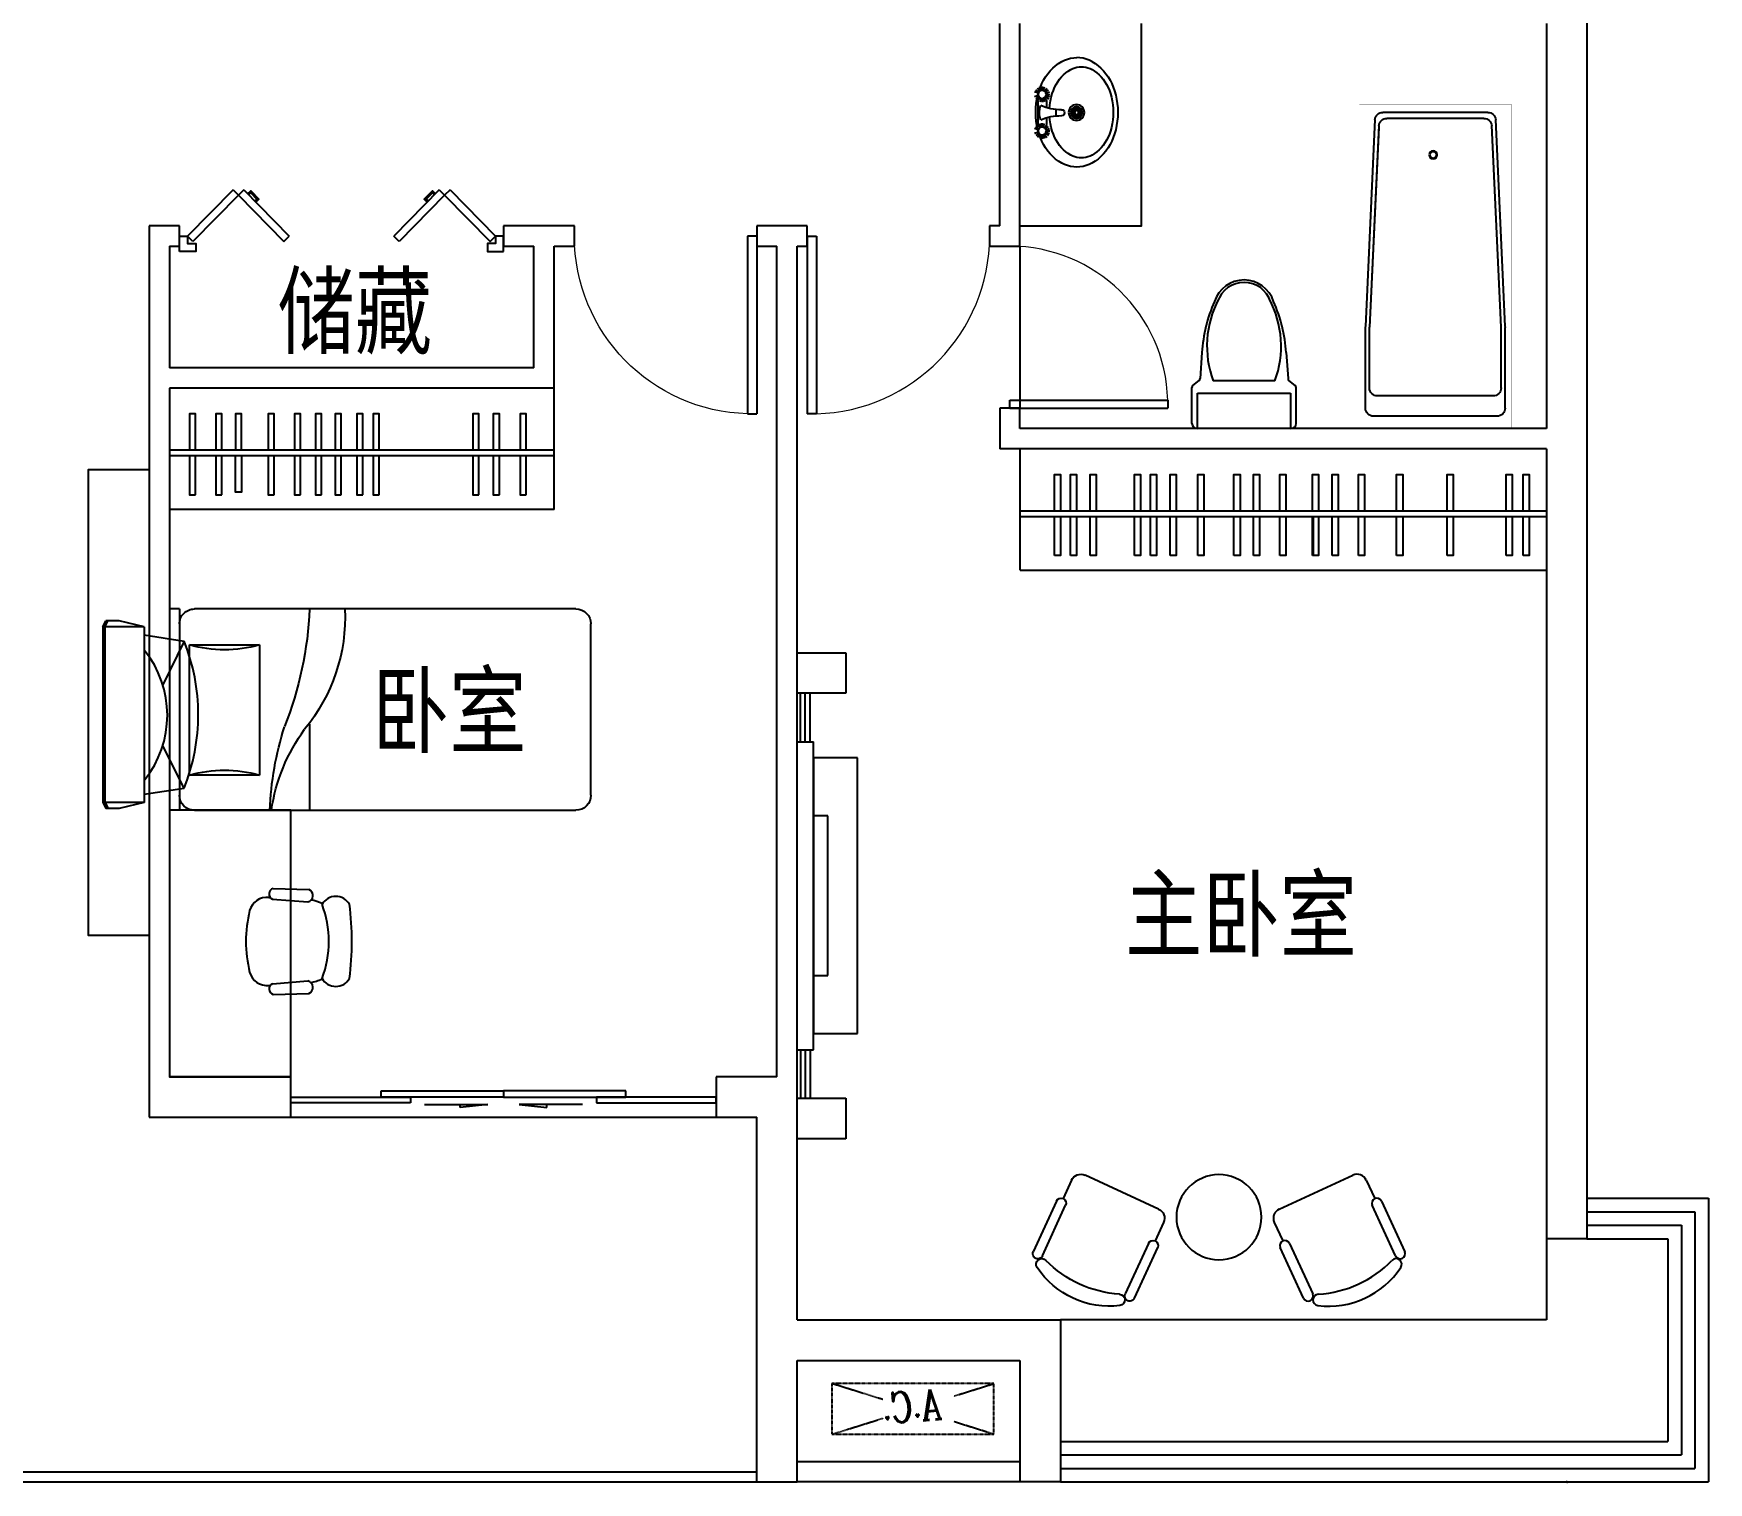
# Model space of a CAD drawing. Extents: x 4787548 to 4824448, y -1283794 to -1265894.
# Drawn here: x 4816177 to 4824448, y -1280496 to -1273344 of the extents above; entities that cross this region are included whole.
import ezdxf
from ezdxf.enums import TextEntityAlignment as Align

# ---------------------------------------------------------------- set-up
doc = ezdxf.new("R2010")
doc.units = 0
doc.header["$MEASUREMENT"] = 0
doc.linetypes.add('DASH', pattern=[0.35, 0.25, -0.1])
doc.layers.get('0').update_dxf_attribs({"linetype": 'CONTINUOUS'})
for name, color, linetype in [('4-BACLONY', 6, 'CONTINUOUS'), ('FURN', 8, 'CONTINUOUS'), ('HANDRAIL', 3, 'CONTINUOUS'), ('j', 8, 'CONTINUOUS'), ('J-厨房', 8, 'CONTINUOUS'), ('KT', 5, 'DASH'), ('PUB_TEXT', 7, 'CONTINUOUS'), ('WALL', 2, 'CONTINUOUS'), ('WINDOW', 4, 'CONTINUOUS'), ('家具', 8, 'CONTINUOUS')]:
    doc.layers.add(name, color=color, linetype=linetype)
doc.styles.add('ATT', font='TXT')
doc.styles.add('COMPLEX', font='COMPLEX')
doc.styles.add('黑体', font='simhei.ttf')

# ---------------------------------------------------------------- blocks, each defined once
blk = doc.blocks.new('A$C0EA120DE')
at = {"layer": 'KT', "linetype": 'DASH', "ltscale": 0.5}
for p, q in [((-908.3, 62.5), (-656.1, -16.3)), ((-108.3, 62.5), (-306, 0.7)), ((-656.1, -108.7), (-908.3, -187.5)), ((-306, -125.7), (-108.3, -187.5))]:
    blk.add_line(p, q, dxfattribs=at)
blk.add_lwpolyline([(-908.3, -187.5), (-908.3, 62.5), (-108.3, 62.5), (-108.3, -187.5)], close=True, dxfattribs=at)
at = {"layer": 'KT', "linetype": 'DASH', "ltscale": 0.5, "style": 'COMPLEX', "text_generation_flag": 6, "width": 0.8}
blk.add_text('A.C.', height=150, rotation=355, dxfattribs=at).set_placement((-658.4, -62.9), align=Align.MIDDLE_RIGHT)
blk = doc.blocks.new('A$C3A193A47')
at = {"layer": '家具', "rotation": 180}
blk.add_blockref('A$C0EA120DE', (-538.5, 116.6), dxfattribs=at)
blk = doc.blocks.new('A$C0E8A3607')
for p, q in [((70.5, 204.5), (100.6, 401.6)), ((100.6, 401.6), (315.9, 295.9)), ((826.1, 401.6), (618, 295.7)), ((856.3, 204.5), (826.1, 401.6)), ((30.1, 204.5), (0, 81.2)), ((30.1, 204.5), (896.7, 204.5)), ((30.1, 204.5), (30.1, 0)), ((896.7, 204.5), (896.7, 0)), ((896.7, 204.5), (896.7, 0)), ((896.7, 204.5), (926.7, 81.2)), ((0, 81.2), (0, 15.6)), ((30.1, 0), (0, 15.6)), ((32.1, 9.8), (2.1, 25.4)), ((30.1, 10), (896.7, 10)), ((894.6, 9.8), (924.7, 25.4)), ((896.7, 0), (926.7, 15.6)), ((926.7, 81.2), (926.7, 15.6)), ((30.1, 0), (896.7, 0))]:
    blk.add_line(p, q)
for centre, radius, start, end in [((463.4, -507.8), 979, 68.25278, 111.74722), ((466.6, -192.7), 511.3, 50.9799, 129.0201)]:
    blk.add_arc(centre, radius, start, end)
blk = doc.blocks.new('A$C729543F5')
at = {"layer": 'FURN'}
for p, q in [((0, 2599.2), (0, 2799.2)), ((0, 2799.2), (240, 2799.2)), ((240, 2799.2), (240, 2599.2)), ((240, 2599.2), (0, 2599.2)), ((16, 2359.6), (16, 2599.2)), ((40, 2359.6), (40, 2599.2)), ((64, 2359.6), (64, 2599.2)), ((0, 839.6), (0, 2359.6)), ((0, 2359.6), (80, 2359.6)), ((80, 839.6), (80, 2359.6)), ((80, 2279.6), (80, 919.6)), ((297.4, 2279.6), (80, 2279.6)), ((297.4, 919.6), (297.4, 2279.6)), ((80, 1994.6), (80, 1205.1)), ((151.7, 1994.6), (80, 1994.6)), ((151.7, 1205.1), (151.7, 1994.6)), ((80, 1205.1), (151.7, 1205.1)), ((80, 919.6), (297.4, 919.6)), ((0, 839.6), (80, 839.6)), ((16, 839.6), (16, 600)), ((40, 839.6), (40, 600)), ((64, 839.6), (64, 600)), ((0, 400), (0, 600)), ((0, 600), (240, 600)), ((240, 600), (240, 400)), ((240, 400), (0, 400))]:
    blk.add_line(p, q, dxfattribs=at)
blk = doc.blocks.new('M_C32CXI')
for p, q in [((-188.1, 275), (86.9, 275)), ((211.9, 250), (111.9, 250)), ((86.9, 225), (-188.1, 225)), ((261.9, 200), (261.9, -200)), ((-188.1, -225), (86.9, -225)), ((86.9, -275), (-188.1, -275)), ((211.9, -250), (111.9, -250))]:
    blk.add_line(p, q)
for centre, radius, start, end in [((-188.1, 250), 25, 90, 270), ((86.9, 250), 25, 270, 90), ((211.9, 200), 50, 0, 90), ((111, 0), 425.9, 148.10921, 211.89079), ((-226.8, 210.2), 28.1, 338.76069, 148.10921), ((314, 0), 552.1, 158.76069, 201.23931), ((-226.8, -210.2), 28.1, 211.89079, 21.23931), ((-188.1, -250), 25, 90, 270), ((86.9, -250), 25, 270, 90), ((211.9, -200), 50, 270, 0)]:
    blk.add_arc(centre, radius, start, end)
at = {"width": 0.8, "flags": 9}
for tag in ['XSIZE', 'YSIZE']:
    blk.add_attdef(tag, (0, 0), '', height=0.5, dxfattribs=at)
blk = doc.blocks.new('M_C11')
at = {"linetype": 'Continuous'}
blk.add_circle((0, 0), 210, dxfattribs=at)
at = {"width": 0.8, "flags": 9}
for tag in ['XSIZE', 'YSIZE']:
    blk.add_attdef(tag, (0, 0), '', height=0.5, dxfattribs=at)
blk = doc.blocks.new('A$C79BF5E66')
for p, q in [((75.7, 2124.2), (938.5, 2124.2)), ((0, 126.2), (0, 2048.5)), ((1014.2, 2048.5), (1014.2, 126.2)), ((433.8, 706.6), (0, 706.6)), ((833, 454.3), (176.9, 454.3)), ((176.9, 454.3), (176.9, 100.9)), ((833, 100.9), (833, 454.3)), ((176.9, 100.9), (833, 100.9)), ((1014.2, 50.5), (0, 50.5)), ((0, 50.5), (0, 0)), ((1014.2, 50.5), (1014.2, 0)), ((1014.2, 0), (0, 0))]:
    blk.add_line(p, q)
for centre, radius, start, end in [((75.7, 2048.5), 75.7, 90, 180), ((938.5, 2048.5), 75.7, 0, 90), ((976.4, -6.3), 891.8, 87.56726, 129.54608), ((-137.3, 1431.6), 927.8, 278.51206, 306.04031), ((1099, -1148.5), 1857.1, 92.61601, 111.40694), ((-63.1, 2088.3), 1583.7, 272.283, 287.80337), ((-428.8, 277.6), 630.9, 343.7398, 16.2602), ((1438.7, 277.6), 630.9, 163.73979, 196.2602), ((75.7, 126.2), 75.7, 180, 270), ((938.5, 126.2), 75.7, 270, 0)]:
    blk.add_arc(centre, radius, start, end)
blk = doc.blocks.new('12PSTG02')
at = {"color": 0, "linetype": 'ByBlock'}
for p, q in [((-5.882738, 11.493405), (-13.636493, 11.294805)), ((-5.73403, 9.170818), (-13.415554, 8.575543)), ((-4.996459, 9.562867), (-5.284204, 9.540568)), ((-5.73403, -9.170818), (-13.415554, -8.575543)), ((-4.996459, -9.562867), (-5.284204, -9.540568)), ((-4.996459, -9.562867), (-5.28099, -9.544821)), ((-5.882738, -11.493405), (-13.636493, -11.294805))]:
    blk.add_line(p, q, dxfattribs=at)
for centre, radius, start, end in [((-13.097037, 9.970029), 1.4304, 112.156422, 257.133709), ((-6.286552, 10.301496), 1.258456, 296.04311, 71.283835), ((39.486083, 0), 62.486083, 172.590731, 187.409269), ((-19.5, 6.311132), 3.452743, 30.392687, 149.607313), ((4.70097, 0), 22.70097, 159.208954, 200.791046), ((-12.998837, 0.943692), 7.999035, 97.334712, 116.212212), ((-4.647836, 5.578088), 4, 16.10866, 95), ((-28.187947, 0), 28.187947, 346.275006, 13.724994), ((-4.647836, -5.578088), 4, 265, 343.89134), ((-19.5, -6.311132), 3.452743, 210.392687, 329.607313), ((-12.998837, -1.056308), 7.999035, 243.61801, 261.904764), ((-13.097037, -9.970029), 1.4304, 102.866291, 247.843578), ((-6.286552, -10.301496), 1.258456, 288.716165, 63.95689)]:
    blk.add_arc(centre, radius, start, end, dxfattribs=at)
at = {"color": 0, "linetype": 'ByBlock', "style": 'ATT'}
for tag, p, flags in [('ITEM', (-22, -21), 3), ('ROOM_NUMBER', (-22, -29), 1)]:
    blk.add_attdef(tag, p, '', height=6, dxfattribs=dict(at, flags=flags))
blk = doc.blocks.new('-CHAI6')
at = {"xscale": 22.75, "yscale": 22.75, "zscale": 22.75}
blk.add_blockref('12PSTG02', (519.3, 28), dxfattribs=at)
blk = doc.blocks.new('toilet3')
at = {"layer": 'j'}
for p, q in [((-194.4, 333.7), (-207.6, 320.9)), ((-180.1, 345.4), (-194.4, 333.7)), ((-164.5, 356.3), (-180.1, 345.4)), ((-148.1, 366.1), (-164.5, 356.3)), ((-153.1, 331.9), (-164.4, 322.6)), ((-140, 341), (-153.1, 331.9)), ((-131.2, 374.8), (-148.1, 366.1)), ((-126.3, 349.2), (-140, 341)), ((-113.6, 382.2), (-131.2, 374.8)), ((-112.1, 356.5), (-126.3, 349.2)), ((-95.7, 388.5), (-113.6, 382.2)), ((-97.4, 362.8), (-112.1, 356.5)), ((-82.3, 368), (-97.4, 362.8)), ((-74.8, 394.3), (-95.7, 388.5)), ((-64.1, 373.1), (-82.3, 368)), ((-53.7, 398.8), (-74.8, 394.3)), ((-45.6, 377.1), (-64.1, 373.1)), ((-32.3, 402.1), (-53.7, 398.8)), ((-26.9, 379.9), (-45.6, 377.1)), ((-10.8, 404), (-32.3, 402.1)), ((-8.1, 381.6), (-26.9, 379.9)), ((10.8, 404.7), (-10.8, 404)), ((10.8, 382.2), (-8.1, 381.6)), ((32.4, 404), (10.8, 404.7)), ((29.7, 381.6), (10.8, 382.2)), ((48.5, 379.9), (29.7, 381.6)), ((53.9, 402.1), (32.4, 404)), ((67.2, 377.1), (48.5, 379.9)), ((75.3, 398.8), (53.9, 402.1)), ((85.7, 373.1), (67.2, 377.1)), ((96.4, 394.3), (75.3, 398.8)), ((103.9, 368), (85.7, 373.1)), ((117.3, 388.5), (96.4, 394.3)), ((119, 362.8), (103.9, 368)), ((135.3, 382.2), (117.3, 388.5)), ((133.7, 356.5), (119, 362.8)), ((147.9, 349.2), (133.7, 356.5)), ((152.8, 374.8), (135.3, 382.2)), ((161.6, 341), (147.9, 349.2)), ((169.8, 366.1), (152.8, 374.8)), ((174.7, 331.9), (161.6, 341)), ((186.1, 356.3), (169.8, 366.1)), ((186, 322.6), (174.7, 331.9)), ((201.7, 345.4), (186.1, 356.3)), ((216, 333.7), (201.7, 345.4)), ((229.2, 320.9), (216, 333.7)), ((-246.8, 262.5), (-252.2, 248)), ((-240, 276.5), (-246.8, 262.5)), ((-230.5, 292.2), (-240, 276.5)), ((-219.6, 307), (-230.5, 292.2)), ((-207.6, 320.9), (-219.6, 307)), ((-209.3, 257.1), (-212, 246.5)), ((-205.5, 267.4), (-209.3, 257.1)), ((-200.7, 277.2), (-205.5, 267.4)), ((-193.1, 289.7), (-200.7, 277.2)), ((-184.5, 301.5), (-193.1, 289.7)), ((-174.9, 312.5), (-184.5, 301.5)), ((-164.4, 322.6), (-174.9, 312.5)), ((196.5, 312.5), (186, 322.6)), ((206.1, 301.5), (196.5, 312.5)), ((214.7, 289.7), (206.1, 301.5)), ((222.3, 277.2), (214.7, 289.7)), ((227.1, 267.4), (222.3, 277.2)), ((230.9, 257.1), (227.1, 267.4)), ((241.2, 307), (229.2, 320.9)), ((233.6, 246.5), (230.9, 257.1)), ((252.1, 292.2), (241.2, 307)), ((261.6, 276.5), (252.1, 292.2)), ((261.6, 276.5), (268.4, 262.5)), ((268.4, 262.5), (273.8, 248)), ((-258.4, 217.7), (-259.2, 202.2)), ((-259.2, 202.2), (-258.4, 186.7)), ((-256.1, 233), (-258.4, 217.7)), ((-258.4, 186.7), (-256.1, 171.4)), ((-252.2, 248), (-256.1, 233)), ((-256.1, 171.4), (-252.2, 156.4)), ((-213.6, 235.6), (-214.2, 224.7)), ((-214.2, 224.7), (-213.6, 213.7)), ((-212, 246.5), (-213.6, 235.6)), ((-213.6, 213.7), (-212, 202.9)), ((-212, 202.9), (-209.3, 192.3)), ((-209.3, 192.3), (-205.5, 182)), ((-205.5, 182), (-200.7, 172.1)), ((-200.7, 172.1), (-193.1, 159.7)), ((0.2, 200.8), (-19.2, 200.8)), ((0.7, 203.8), (-17.8, 209.8)), ((0.7, 197.8), (-17.8, 191.8)), ((2.1, 206.5), (-13.7, 218)), ((2.1, 195.1), (-13.7, 183.7)), ((4.2, 208.7), (-7.2, 224.4)), ((4.2, 192.9), (-7.2, 177.2)), ((6.9, 210.1), (0.9, 228.6)), ((6.9, 191.6), (0.9, 173.1)), ((9.9, 210.5), (9.9, 230)), ((9.9, 191.1), (9.9, 171.6)), ((13, 210.1), (19, 228.6)), ((13, 191.6), (19, 173.1)), ((15.7, 208.7), (27.1, 224.4)), ((15.7, 192.9), (27.1, 177.2)), ((17.8, 206.5), (33.6, 218)), ((17.8, 195.1), (33.6, 183.7)), ((19.2, 203.8), (37.7, 209.8)), ((19.2, 197.8), (37.7, 191.8)), ((19.7, 200.8), (39.1, 200.8)), ((214.7, 159.7), (222.3, 172.1)), ((222.3, 172.1), (227.1, 182)), ((227.1, 182), (230.9, 192.3)), ((230.9, 192.3), (233.6, 202.9)), ((235.2, 235.6), (233.6, 246.5)), ((233.6, 202.9), (235.2, 213.7)), ((235.8, 224.7), (235.2, 235.6)), ((235.2, 213.7), (235.8, 224.7)), ((273.8, 248), (277.7, 233)), ((273.8, 156.4), (277.7, 171.4)), ((277.7, 233), (280, 217.7)), ((277.7, 171.4), (280, 186.7)), ((280, 217.7), (280.8, 202.2)), ((280, 186.7), (280.8, 202.2)), ((-252.2, 156.4), (-246.8, 141.8)), ((-246.8, 141.8), (-240, 127.9)), ((-240, 127.9), (-230.5, 112.2)), ((-230.5, 112.2), (-219.6, 97.3)), ((-219.6, 97.3), (-207.6, 83.4)), ((-207.6, 83.4), (-194.4, 70.6)), ((-193.1, 159.7), (-184.5, 147.9)), ((-184.5, 147.9), (-174.9, 136.9)), ((-174.9, 136.9), (-164.4, 126.7)), ((-164.4, 126.7), (-153.1, 117.5)), ((-153.1, 117.5), (-140, 108.3)), ((-140, 108.3), (-126.3, 100.1)), ((-126.3, 100.1), (-112.1, 92.8)), ((-112.1, 92.8), (-97.4, 86.6)), ((-97.4, 86.6), (-82.3, 81.3)), ((24.6, 99.4), (-6.6, 99.4)), ((103.9, 81.3), (119, 86.6)), ((119, 86.6), (133.7, 92.8)), ((133.7, 92.8), (147.9, 100.1)), ((147.9, 100.1), (161.6, 108.3)), ((161.6, 108.3), (174.7, 117.5)), ((174.7, 117.5), (186, 126.7)), ((186, 126.7), (196.5, 136.9)), ((196.5, 136.9), (206.1, 147.9)), ((206.1, 147.9), (214.7, 159.7)), ((216, 70.6), (229.2, 83.4)), ((229.2, 83.4), (241.2, 97.3)), ((241.2, 97.3), (252.1, 112.2)), ((252.1, 112.2), (261.6, 127.9)), ((261.6, 127.9), (268.4, 141.8)), ((268.4, 141.8), (273.8, 156.4)), ((-194.4, 70.6), (-180.1, 59)), ((-180.1, 59), (-164.5, 48.1)), ((-164.5, 48.1), (-148.1, 38.3)), ((-148.1, 38.3), (-131.2, 29.6)), ((-131.2, 29.6), (-113.6, 22.1)), ((-100.7, 30.8), (-120.1, 30.8)), ((-99.7, 36.8), (-118.2, 42.9)), ((-99.7, 24.8), (-118.2, 18.8)), ((-113.6, 22.1), (-95.7, 15.8)), ((-97, 42.3), (-112.7, 53.7)), ((-97, 19.4), (-112.7, 7.9)), ((-92.7, 46.6), (-104.1, 62.3)), ((-92.7, 15.1), (-104.1, -0.7)), ((-95.7, 15.8), (-74.8, 10)), ((-87.2, 49.3), (-93.2, 67.8)), ((-87.2, 12.3), (-93.2, -6.2)), ((-82.3, 81.3), (-64.1, 76.2)), ((-81.2, 50.3), (-81.2, 69.7)), ((-75.2, 49.3), (-69.2, 67.8)), ((-75.2, 12.3), (-69.2, -6.2)), ((-74.8, 10), (-53.7, 5.5)), ((-69.8, 46.6), (-58.3, 62.3)), ((-69.8, 15.1), (-58.3, -0.7)), ((-65.5, 42.3), (-49.7, 53.7)), ((-65.5, 19.4), (-49.7, 7.9)), ((-64.1, 76.2), (-45.6, 72.3)), ((-62.7, 36.8), (-44.2, 42.9)), ((-62.7, 24.8), (-44.2, 18.8)), ((-61.8, 30.8), (-42.3, 30.8)), ((-53.7, 5.5), (-32.3, 2.3)), ((-15.7, 52.8), (-49.1, 52.8)), ((67.1, 8.9), (-49.1, 8.9)), ((-45.6, 72.3), (-26.9, 69.4)), ((-32.3, 2.3), (-10.8, 0.3)), ((-26.9, 69.4), (-11.6, 68.1)), ((-10.8, 0.3), (10.8, -0.3)), ((10.8, -0.3), (32.4, 0.3)), ((29.8, 67.7), (48.5, 69.4)), ((32.4, 0.3), (53.9, 2.3)), ((67.1, 52.8), (33.7, 52.8)), ((48.5, 69.4), (67.2, 72.3)), ((53.9, 2.3), (75.3, 5.5)), ((79.8, 30.8), (60.3, 30.8)), ((80.7, 36.8), (62.2, 42.9)), ((80.7, 24.8), (62.2, 18.8)), ((67.2, 72.3), (85.7, 76.2)), ((83.5, 42.3), (67.8, 53.7)), ((83.5, 19.4), (67.8, 7.9)), ((75.3, 5.5), (96.4, 10)), ((87.8, 46.6), (76.4, 62.3)), ((87.8, 15.1), (76.4, -0.7)), ((85.7, 76.2), (103.9, 81.3)), ((93.2, 49.3), (87.2, 67.8)), ((93.2, 12.3), (87.2, -6.2)), ((96.4, 10), (117.3, 15.8)), ((99.3, 50.3), (99.3, 69.7)), ((105.3, 49.3), (111.3, 67.8)), ((105.3, 12.3), (111.3, -6.2)), ((110.7, 46.6), (122.1, 62.3)), ((110.7, 15.1), (122.1, -0.7)), ((115, 42.3), (130.7, 53.7)), ((115, 19.4), (130.7, 7.9)), ((117.3, 15.8), (135.3, 22.1)), ((117.8, 36.8), (136.3, 42.9)), ((117.8, 24.8), (136.3, 18.8)), ((118.7, 30.8), (138.2, 30.8)), ((135.3, 22.1), (152.8, 29.6)), ((152.8, 29.6), (169.8, 38.3)), ((169.8, 38.3), (186.1, 48.1)), ((186.1, 48.1), (201.7, 59)), ((201.7, 59), (216, 70.6))]:
    blk.add_line(p, q, dxfattribs=at)
for centre, radius in [((9.9, 200.8), 38.9), ((9.9, 200.8), 29.2), ((9.9, 200.8), 9.73), ((-81.2, 30.8), 19.5), ((99.3, 30.8), 19.5)]:
    blk.add_circle(centre, radius, dxfattribs=at)
for centre, radius, start, end in [((-245.1, 121.9), 239.6, 335.8374, 1.23858), ((9, 127.1), 14.6, 0, 180), ((263.1, 121.9), 239.6, 178.76142, 204.1626), ((9, 122.8), 105.1, 250.24856, 289.75144)]:
    blk.add_arc(centre, radius, start, end, dxfattribs=at)
blk = doc.blocks.new('toilet20')
at = {"layer": 'j'}
for p, q in [((-231.8, 0), (231.8, 0)), ((230.2, 0), (230.2, -174.6)), ((-257.2, -25.4), (-257.2, -202.3)), ((-230.2, -174.6), (-230.2, 0)), ((257.2, -25.4), (257.2, -202.3)), ((-252.6, -212), (-221.8, -237.7)), ((230.2, -174.6), (-230.2, -174.6)), ((-208, -374.7), (-217.3, -246.5)), ((-152.4, -235), (152.4, -235)), ((208, -374.7), (217.3, -246.5)), ((252.6, -212), (221.8, -237.7))]:
    blk.add_line(p, q, dxfattribs=at)
for centre, radius, start, end in [((231.8, -25.4), 25.4, 0, 90), ((-231.8, -25.4), 25.4, 90, 180), ((-244.5, -202.3), 12.7, 180, 230.19443), ((-230, -247.4), 12.7, 4.17044, 50.19443), ((309.5, -406.6), 492.7, 159.61794, 208.04015), ((-309.5, -406.6), 492.7, 331.95985, 20.38206), ((230, -247.4), 12.7, 129.80557, 175.82956), ((244.5, -202.3), 12.7, 309.80557, 0), ((531.5, -327.1), 741, 183.68192, 203.88128), ((-531.5, -327.1), 741, 336.11872, 356.31808), ((0, -580), 153.5, 197.87123, 270), ((-2.1, -586.4), 134.4, 197.62939, 270.89965), ((0, -580), 153.5, 270, 342.12877), ((2.1, -586.4), 134.4, 269.10035, 342.37061)]:
    blk.add_arc(centre, radius, start, end, dxfattribs=at)
blk = doc.blocks.new('M_E10')
for p, q in [((-740, -70), (-740, -680)), ((-700, -30), (-302.2, -30)), ((-600, -50), (-300, -50)), ((-300, -50), (694.6, -95.9)), ((-297.8, -30.2), (724.3, -76.1)), ((-640, -90), (-640, -660)), ((730, -135.6), (730, -614.4)), ((760, -115.9), (760, -634.1)), ((694.6, -654.1), (-300, -700)), ((684.7, -654.2), (-300, -700)), ((-700, -720), (-302.2, -720)), ((-600, -700), (-300, -700)), ((724.3, -673.9), (-297.8, -719.8))]:
    blk.add_line(p, q)
at = {"const_width": 1.5}
for points in [[(-800, 0), (800, 0)], [(-800, -750), (-800, 0)], [(800, 0), (800, -750)], [(800, -750), (-800, -750)]]:
    blk.add_lwpolyline(points, dxfattribs=at)
for radius in [20, 16]:
    blk.add_circle((550, -385.5), radius)
for centre, start, end in [((-700, -70), 90, 180), ((-600, -90), 90, 180), ((-302.2, -70), 83.79655, 90), ((720, -115.9), 0, 83.79655), ((690, -135.6), 0, 83.36749), ((-600, -660), 180, 270), ((690, -614.4), 276.63251, 0), ((720, -634.1), 276.20345, 0), ((-700, -680), 180, 270), ((-302.2, -680), 270, 276.20345)]:
    blk.add_arc(centre, 40, start, end)
at = {"width": 0.8, "flags": 9}
for tag in ['XSIZE', 'YSIZE']:
    blk.add_attdef(tag, (0, 0), '', height=0.5, dxfattribs=at)
blk = doc.blocks.new('$DorLib2D$00000001')
for p, q in [((0.45, 0.975), (0.5, 0.975)), ((0.45, 0), (0.45, 0.975)), ((0.5, 0), (0.5, 0.975)), ((0.5, 0), (0.45, 0))]:
    blk.add_line(p, q)
at = {"lineweight": 13}
blk.add_arc((0.475, 0), 0.975, 91.46928, 180, dxfattribs=at)
blk = doc.blocks.new('$DorLib2D$00000138')
at = {"color": 0, "linetype": 'Continuous'}
for p, q in [((-0.2875, 0), (-0.2875, 0.1538)), ((-0.2875, 0.1538), (0, 0.1538)), ((0, 0.1538), (0, 0)), ((0.2875, 0.1538), (0, 0.1538)), ((0.2875, 0), (0.2875, 0.1538)), ((-0.5, -0.1399), (-0.5, 0)), ((-0.5, 0), (-0.2187, 0)), ((0, 0), (-0.2875, 0)), ((-0.2187, 0), (-0.2187, -0.1399)), ((0, 0), (0.2875, 0)), ((0.2187, 0), (0.2187, -0.1399)), ((0.5, 0), (0.2187, 0)), ((0.5, 0), (0.5, -0.1946)), ((0.5, -0.1399), (0.5, 0)), ((-0.2187, -0.1399), (-0.5, -0.1399)), ((0.2187, -0.1399), (0.5, -0.1399)), ((-0.1857, -0.186), (-0.037, -0.186)), ((-0.037, -0.186), (-0.1019, -0.2583)), ((-0.1019, -0.2583), (-0.1019, -0.186)), ((0.1857, -0.186), (0.037, -0.186)), ((0.037, -0.186), (0.1019, -0.2583)), ((0.1019, -0.2583), (0.1019, -0.186))]:
    blk.add_line(p, q, dxfattribs=at)
blk = doc.blocks.new('$DorLib2D$00000034')
for p, q in [((-0.3348, 0.1427), (-0.475, 0)), ((-0.3182, 0.1263), (-0.4584, -0.0164)), ((-0.3348, 0.1427), (-0.3182, 0.1263)), ((-0.3015, 0.1427), (-0.3182, 0.1263)), ((-0.3182, 0.1263), (-0.178, -0.0164)), ((-0.3015, 0.1427), (-0.1614, 0)), ((0.3015, 0.1427), (0.1614, 0)), ((0.3182, 0.1263), (0.178, -0.0164)), ((0.3015, 0.1427), (0.3182, 0.1263)), ((0.3348, 0.1427), (0.3182, 0.1263)), ((0.3182, 0.1263), (0.4584, -0.0164)), ((0.3348, 0.1427), (0.475, 0)), ((-0.5, -0.048), (-0.5, 0)), ((-0.4584, -0.0164), (-0.475, 0)), ((-0.178, -0.0164), (-0.1614, 0)), ((0.178, -0.0164), (0.1614, 0)), ((0.4584, -0.0164), (0.475, 0)), ((0.5, -0.048), (0.5, 0))]:
    blk.add_line(p, q)
for points in [[(-0.2899, 0.1308), (-0.2804, 0.1401), (-0.255, 0.1143), (-0.2645, 0.1049)], [(-0.2866, 0.1275), (-0.2804, 0.1335), (-0.2616, 0.1144), (-0.2678, 0.1083)], [(0.2899, 0.1308), (0.2804, 0.1401), (0.255, 0.1143), (0.2645, 0.1049)], [(0.2866, 0.1275), (0.2804, 0.1335), (0.2616, 0.1144), (0.2678, 0.1083)], [(-0.5, 0), (-0.475, 0), (-0.475, -0.023), (-0.45, -0.023), (-0.45, -0.048), (-0.5, -0.048)], [(0.5, 0), (0.475, 0), (0.475, -0.023), (0.45, -0.023), (0.45, -0.048), (0.5, -0.048)]]:
    blk.add_lwpolyline(points)

msp = doc.modelspace()

# ---------------------------------------------------------------- linework, layer by layer
at = {"layer": '4-BACLONY'}
for p, q in [((4813848.3, -1280493.6), (4819748.3, -1280493.6)), ((4813898.3, -1280443.6), (4819748.3, -1280443.6))]:
    msp.add_line(p, q, dxfattribs=at)
at = {"layer": 'FURN'}
for p, q in [((4818748.3, -1275400), (4816848.3, -1275400)), ((4818748.3, -1275428), (4816848.3, -1275428)), ((4821049.8, -1275993.6), (4821049.8, -1275393.6)), ((4818748.3, -1275693.6), (4816848.3, -1275693.6)), ((4821049.8, -1275700), (4823648.3, -1275700)), ((4821049.8, -1275728), (4823648.3, -1275728)), ((4821049.8, -1275993.6), (4823648.3, -1275993.6))]:
    msp.add_line(p, q, dxfattribs=at)
for points in [[(4816977.9, -1275400), (4816977.9, -1275221), (4816947.9, -1275221), (4816947.9, -1275400)], [(4817108, -1275400), (4817108, -1275221), (4817078, -1275221), (4817078, -1275400)], [(4817204.9, -1275400), (4817204.9, -1275221), (4817174.9, -1275221), (4817174.9, -1275400)], [(4817366.1, -1275400), (4817366.1, -1275221), (4817336.1, -1275221), (4817336.1, -1275400)], [(4817496.2, -1275400), (4817496.2, -1275221), (4817466.2, -1275221), (4817466.2, -1275400)], [(4817599.6, -1275400), (4817599.6, -1275221), (4817569.6, -1275221), (4817569.6, -1275400)], [(4817696.3, -1275400), (4817696.3, -1275221), (4817666.3, -1275221), (4817666.3, -1275400)], [(4817803.7, -1275400), (4817803.7, -1275221), (4817773.7, -1275221), (4817773.7, -1275400)], [(4817884.3, -1275400), (4817884.3, -1275221), (4817854.3, -1275221), (4817854.3, -1275400)], [(4818376.7, -1275400), (4818376.7, -1275221), (4818346.7, -1275221), (4818346.7, -1275400)], [(4818477.9, -1275400), (4818477.9, -1275221), (4818447.9, -1275221), (4818447.9, -1275400)], [(4818610.8, -1275400), (4818610.8, -1275221), (4818580.8, -1275221), (4818580.8, -1275400)], [(4816947.9, -1275428), (4816947.9, -1275621), (4816977.9, -1275621)], [(4816977.9, -1275621), (4816977.9, -1275428)], [(4817078, -1275428), (4817078, -1275621), (4817108, -1275621)], [(4817108, -1275621), (4817108, -1275428)], [(4817204.9, -1275428), (4817204.9, -1275607), (4817174.9, -1275607), (4817174.9, -1275428)], [(4817336.1, -1275428), (4817336.1, -1275621), (4817366.1, -1275621)], [(4817366.1, -1275621), (4817366.1, -1275428)], [(4817466.2, -1275428), (4817466.2, -1275621), (4817496.2, -1275621)], [(4817496.2, -1275621), (4817496.2, -1275428)], [(4817569.6, -1275428), (4817569.6, -1275621), (4817599.6, -1275621)], [(4817599.6, -1275621), (4817599.6, -1275428)], [(4817666.3, -1275428), (4817666.3, -1275621), (4817696.3, -1275621)], [(4817696.3, -1275621), (4817696.3, -1275428)], [(4817773.7, -1275428), (4817773.7, -1275621), (4817803.7, -1275621)], [(4817803.7, -1275621), (4817803.7, -1275428)], [(4817854.3, -1275428), (4817854.3, -1275621), (4817884.3, -1275621)], [(4817884.3, -1275621), (4817884.3, -1275428)], [(4818346.7, -1275428), (4818346.7, -1275621), (4818376.7, -1275621)], [(4818376.7, -1275621), (4818376.7, -1275428)], [(4818447.9, -1275428), (4818447.9, -1275621), (4818477.9, -1275621)], [(4818477.9, -1275621), (4818477.9, -1275428)], [(4818580.8, -1275428), (4818580.8, -1275621), (4818610.8, -1275621)], [(4818610.8, -1275621), (4818610.8, -1275428)], [(4821218.7, -1275700), (4821218.7, -1275521), (4821248.7, -1275521), (4821248.7, -1275700)], [(4821297.9, -1275700), (4821297.9, -1275521), (4821327.9, -1275521), (4821327.9, -1275700)], [(4821394.8, -1275700), (4821394.8, -1275521), (4821424.8, -1275521), (4821424.8, -1275700)], [(4821613.2, -1275700), (4821613.2, -1275521), (4821643.2, -1275521), (4821643.2, -1275700)], [(4821692.5, -1275700), (4821692.5, -1275521), (4821722.5, -1275521), (4821722.5, -1275700)], [(4821789.3, -1275700), (4821789.3, -1275521), (4821819.3, -1275521), (4821819.3, -1275700)], [(4821926.3, -1275700), (4821926.3, -1275521), (4821956.3, -1275521), (4821956.3, -1275700)], [(4822105, -1275700), (4822105, -1275521), (4822135, -1275521), (4822135, -1275700)], [(4822201.8, -1275700), (4822201.8, -1275521), (4822231.8, -1275521), (4822231.8, -1275700)], [(4822331.9, -1275700), (4822331.9, -1275521), (4822361.9, -1275521), (4822361.9, -1275700)], [(4822493.2, -1275700), (4822493.2, -1275521), (4822523.2, -1275521), (4822523.2, -1275700)], [(4822590, -1275700), (4822590, -1275521), (4822620, -1275521), (4822620, -1275700)], [(4822720.1, -1275700), (4822720.1, -1275521), (4822750.1, -1275521), (4822750.1, -1275700)], [(4822908.2, -1275700), (4822908.2, -1275521), (4822938.2, -1275521), (4822938.2, -1275700)], [(4823157.1, -1275700), (4823157.1, -1275521), (4823187.1, -1275521), (4823187.1, -1275700)], [(4823448.7, -1275700), (4823448.7, -1275521), (4823478.7, -1275521), (4823478.7, -1275700)], [(4823532.9, -1275700), (4823532.9, -1275521), (4823562.9, -1275521), (4823562.9, -1275700)], [(4821218.7, -1275921), (4821218.7, -1275728)], [(4821248.7, -1275728), (4821248.7, -1275921), (4821218.7, -1275921)], [(4821327.9, -1275728), (4821327.9, -1275921), (4821297.9, -1275921)], [(4821297.9, -1275921), (4821297.9, -1275728)], [(4821394.8, -1275921), (4821394.8, -1275728)], [(4821424.8, -1275728), (4821424.8, -1275921), (4821394.8, -1275921)], [(4821613.2, -1275921), (4821613.2, -1275728)], [(4821643.2, -1275728), (4821643.2, -1275921), (4821613.2, -1275921)], [(4821722.5, -1275728), (4821722.5, -1275921), (4821692.5, -1275921)], [(4821692.5, -1275921), (4821692.5, -1275728)], [(4821789.3, -1275921), (4821789.3, -1275728)], [(4821819.3, -1275728), (4821819.3, -1275921), (4821789.3, -1275921)], [(4821926.3, -1275921), (4821926.3, -1275728)], [(4821956.3, -1275728), (4821956.3, -1275921), (4821926.3, -1275921)], [(4822105, -1275921), (4822105, -1275728)], [(4822135, -1275728), (4822135, -1275921), (4822105, -1275921)], [(4822231.8, -1275728), (4822231.8, -1275921), (4822201.8, -1275921)], [(4822201.8, -1275921), (4822201.8, -1275728)], [(4822331.9, -1275921), (4822331.9, -1275728)], [(4822361.9, -1275728), (4822361.9, -1275921), (4822331.9, -1275921)], [(4822493.2, -1275921), (4822493.2, -1275728)], [(4822523.2, -1275728), (4822523.2, -1275921), (4822493.2, -1275921)], [(4822498.5, -1275921), (4822498.5, -1275728)], [(4822620, -1275728), (4822620, -1275921), (4822590, -1275921)], [(4822590, -1275921), (4822590, -1275728)], [(4822720.1, -1275921), (4822720.1, -1275728)], [(4822750.1, -1275728), (4822750.1, -1275921), (4822720.1, -1275921)], [(4822908.2, -1275921), (4822908.2, -1275728)], [(4822938.2, -1275728), (4822938.2, -1275921), (4822908.2, -1275921)], [(4823157.1, -1275921), (4823157.1, -1275728)], [(4823187.1, -1275728), (4823187.1, -1275921), (4823157.1, -1275921)], [(4823448.7, -1275921), (4823448.7, -1275728)], [(4823478.7, -1275728), (4823478.7, -1275921), (4823448.7, -1275921)], [(4823532.9, -1275921), (4823532.9, -1275728)], [(4823562.9, -1275728), (4823562.9, -1275921), (4823532.9, -1275921)]]:
    msp.add_lwpolyline(points, dxfattribs=at)
for points in [[(4816748.3, -1277796.2), (4816448.3, -1277796.2), (4816448.3, -1275496.2), (4816748.3, -1275496.2)], [(4816848.3, -1277178.1), (4816848.3, -1278493.6), (4817448.3, -1278493.6), (4817448.3, -1277178.1)]]:
    msp.add_lwpolyline(points, close=True, dxfattribs=at)
at = {"layer": 'J-厨房'}
msp.add_lwpolyline([(4821048.3, -1274293.6), (4821648.3, -1274293.6), (4821648.3, -1273293.6)], dxfattribs=at)
at = {"layer": 'WALL'}
for p, q in [((4823848.3, -1273193.6), (4823848.3, -1275293.6)), ((4820948.3, -1274293.6), (4820948.3, -1273293.6)), ((4821048.3, -1274393.6), (4821048.3, -1273293.6)), ((4823648.3, -1273293.6), (4823648.3, -1275293.6)), ((4816748.3, -1274293.6), (4816748.3, -1274993.6)), ((4816898.3, -1274293.6), (4816748.3, -1274293.6)), ((4816898.3, -1274393.6), (4816898.3, -1274293.6)), ((4818648.3, -1274293.6), (4818498.3, -1274293.6)), ((4818498.3, -1274293.6), (4818498.3, -1274393.6)), ((4818848.3, -1274293.6), (4818648.3, -1274293.6)), ((4818848.3, -1274393.6), (4818848.3, -1274293.6)), ((4819848.3, -1274293.6), (4819748.3, -1274293.6)), ((4819748.3, -1274293.6), (4819748.3, -1274393.6)), ((4819998.3, -1274293.6), (4819848.3, -1274293.6)), ((4819998.3, -1274393.6), (4819998.3, -1274293.6)), ((4820948.3, -1274293.6), (4820898.3, -1274293.6)), ((4820898.3, -1274293.6), (4820898.3, -1274393.6)), ((4816848.3, -1274393.6), (4816848.3, -1274993.6)), ((4816848.3, -1274393.6), (4816898.3, -1274393.6)), ((4818498.3, -1274393.6), (4818648.3, -1274393.6)), ((4818648.3, -1274993.6), (4818648.3, -1274393.6)), ((4818748.3, -1274393.6), (4818848.3, -1274393.6)), ((4818748.3, -1275093.6), (4818748.3, -1274393.6)), ((4819748.3, -1274393.6), (4819848.3, -1274393.6)), ((4819848.3, -1278493.6), (4819848.3, -1274393.6)), ((4819948.3, -1274393.6), (4819998.3, -1274393.6)), ((4819948.3, -1278593.6), (4819948.3, -1274393.6)), ((4820898.3, -1274393.6), (4820948.3, -1274393.6)), ((4820948.3, -1274393.6), (4821048.3, -1274393.6)), ((4816748.3, -1274993.6), (4816748.3, -1278693.6)), ((4818648.3, -1274993.6), (4816848.3, -1274993.6)), ((4816848.3, -1275093.6), (4816848.3, -1278493.6)), ((4818748.3, -1275093.6), (4816848.3, -1275093.6)), ((4821048.3, -1275193.6), (4820948.3, -1275193.6)), ((4820948.3, -1275193.6), (4820948.3, -1275393.6)), ((4821048.3, -1275293.6), (4821048.3, -1275193.6)), ((4823648.3, -1275293.6), (4821048.3, -1275293.6)), ((4823848.3, -1275293.6), (4823848.3, -1279293.6)), ((4823648.3, -1275393.6), (4820948.3, -1275393.6)), ((4823648.3, -1275393.6), (4823648.3, -1279293.6)), ((4817448.3, -1278493.6), (4816848.3, -1278493.6)), ((4817448.3, -1278693.6), (4817448.3, -1278493.6)), ((4819848.3, -1278493.6), (4819548.3, -1278493.6)), ((4819548.3, -1278493.6), (4819548.3, -1278693.6)), ((4819948.3, -1279693.6), (4819948.3, -1278593.6)), ((4816748.3, -1278693.6), (4817448.3, -1278693.6)), ((4819548.3, -1278693.6), (4819748.3, -1278693.6)), ((4819748.3, -1279793.6), (4819748.3, -1278693.6)), ((4823848.3, -1279293.6), (4823648.3, -1279293.6)), ((4819948.3, -1279693.6), (4821248.3, -1279693.6)), ((4821248.3, -1279693.6), (4821248.3, -1280493.6)), ((4819748.3, -1280493.6), (4819748.3, -1279793.6)), ((4819948.3, -1279893.6), (4821048.3, -1279893.6)), ((4819948.3, -1280493.6), (4819948.3, -1279893.6)), ((4821048.3, -1279893.6), (4821048.3, -1280493.6)), ((4819748.3, -1280493.6), (4819948.3, -1280493.6)), ((4821248.3, -1280493.6), (4821048.3, -1280493.6)), ((4823751.1, -1280490.7), (4823748.2, -1280490.8)), ((4823748.4, -1280496.5), (4823748.2, -1280490.8)), ((4823751.3, -1280496.4), (4823748.4, -1280496.5))]:
    msp.add_line(p, q, dxfattribs=at)
at = {"layer": 'WINDOW'}
for p, q in [((4821048.3, -1274393.6), (4821048.3, -1275193.6)), ((4817448.3, -1278693.6), (4819548.3, -1278693.6)), ((4823848.3, -1279093.6), (4824448.3, -1279093.6)), ((4824448.3, -1279093.6), (4824448.3, -1280493.6)), ((4823848.3, -1279160.3), (4824381.6, -1279160.3)), ((4824381.6, -1279160.3), (4824381.6, -1280426.9)), ((4823848.3, -1279226.9), (4824315, -1279226.9)), ((4824315, -1279226.9), (4824315, -1280360.3)), ((4823648.3, -1279293.6), (4823648.3, -1279693.6)), ((4823848.3, -1279293.6), (4824248.3, -1279293.6)), ((4824248.3, -1279293.6), (4824248.3, -1280293.6)), ((4823648.3, -1279693.6), (4821248.3, -1279693.6)), ((4821248.3, -1280293.6), (4823748.3, -1280293.6)), ((4823748.3, -1280293.6), (4824248.3, -1280293.6)), ((4821248.3, -1280360.3), (4823748.3, -1280360.3)), ((4821248.3, -1280426.9), (4823748.3, -1280426.9)), ((4823748.3, -1280360.3), (4824315, -1280360.3)), ((4823748.3, -1280426.9), (4824381.6, -1280426.9)), ((4821248.3, -1280493.6), (4823748.3, -1280493.6)), ((4823748.3, -1280493.6), (4824448.3, -1280493.6))]:
    msp.add_line(p, q, dxfattribs=at)
msp.add_lwpolyline([(4819948.3, -1280393.6), (4821048.3, -1280393.6), (4821048.3, -1280493.6), (4819948.3, -1280493.6)], close=True, dxfattribs=at)
at = {"layer": '家具'}
msp.add_line((4818748.3, -1275693.6), (4818748.3, -1275093.6), dxfattribs=at)

# ---------------------------------------------------------------- block references
at = {"layer": 'FURN', "xscale": -0.9799999999813735, "yscale": 0.9799999999813735, "zscale": 0.9799999999999996, "rotation": 270}
msp.add_blockref('A$C79BF5E66', (4816848.3, -1277178.1), dxfattribs=at)
at = {"layer": 'FURN'}
for name, p, rotation in [('A$C0E8A3607', (4816519.6, -1276242.3), 270), ('-CHAI6', (4817745.6, -1277797.6), 180), ('M_C32CXI', (4822619.8, -1279301), 114.6629312402937)]:
    msp.add_blockref(name, p, dxfattribs=dict(at, rotation=rotation))
at = {"layer": 'FURN', "xscale": -1}
for name, p, rotation in [('M_C32CXI', (4821442.2, -1279301), 245.3370687597062), ('M_C11', (4822031, -1279186.9), 267.3446392734094)]:
    msp.add_blockref(name, p, dxfattribs=dict(at, rotation=rotation))
at = {"layer": 'HANDRAIL', "xscale": -1}
msp.add_blockref('A$C3A193A47', (4820489.1, -1280312.4), dxfattribs=at)
at = {"layer": 'J-厨房', "extrusion": (0, 0, -1), "zscale": -1, "rotation": 90}
msp.add_blockref('toilet3', (-4821126.9, -1273743.6), dxfattribs=at)
at = {"layer": 'J-厨房', "xscale": -1, "rotation": 270}
msp.add_blockref('M_E10', (4823474.1, -1274492.9), dxfattribs=at)
at = {"layer": 'J-厨房', "rotation": 180}
msp.add_blockref('toilet20', (4822154.8, -1275293.6), dxfattribs=at)
at = {"layer": 'WINDOW'}
for name, p, xscale, yscale, zscale, rotation in [('$DorLib2D$00000034', (4817698.3, -1274343.6), 1600, -1600, 1600, 180), ('$DorLib2D$00000001', (4819298.3, -1274343.6), -900, 900, -900, 180), ('$DorLib2D$00000001', (4820998.3, -1274793.6), 800, 800, 800, 270)]:
    msp.add_blockref(name, p, dxfattribs=dict(at, xscale=xscale, yscale=yscale, zscale=zscale, rotation=rotation))
for name, p, xscale, yscale, zscale in [('$DorLib2D$00000001', (4820448.3, -1274343.6), -900, -900, -900), ('$DorLib2D$00000138', (4818498.3, -1278593.6), 2100, 200, 2100)]:
    msp.add_blockref(name, p, dxfattribs=dict(at, xscale=xscale, yscale=yscale, zscale=zscale))
at = {"layer": '家具'}
msp.add_blockref('A$C729543F5', (4819948.3, -1279199.5), dxfattribs=at)

# ---------------------------------------------------------------- texts
at = {"layer": 'PUB_TEXT', "style": '黑体', "width": 0.8}
for s, p in [('储藏', (4817382, -1274888.6)), ('卧室', (4817847.7, -1276860.8)), ('主卧室', (4821567.3, -1277865.9))]:
    msp.add_text(s, height=350, dxfattribs=at).set_placement(p)

doc.saveas('drawing.dxf')
